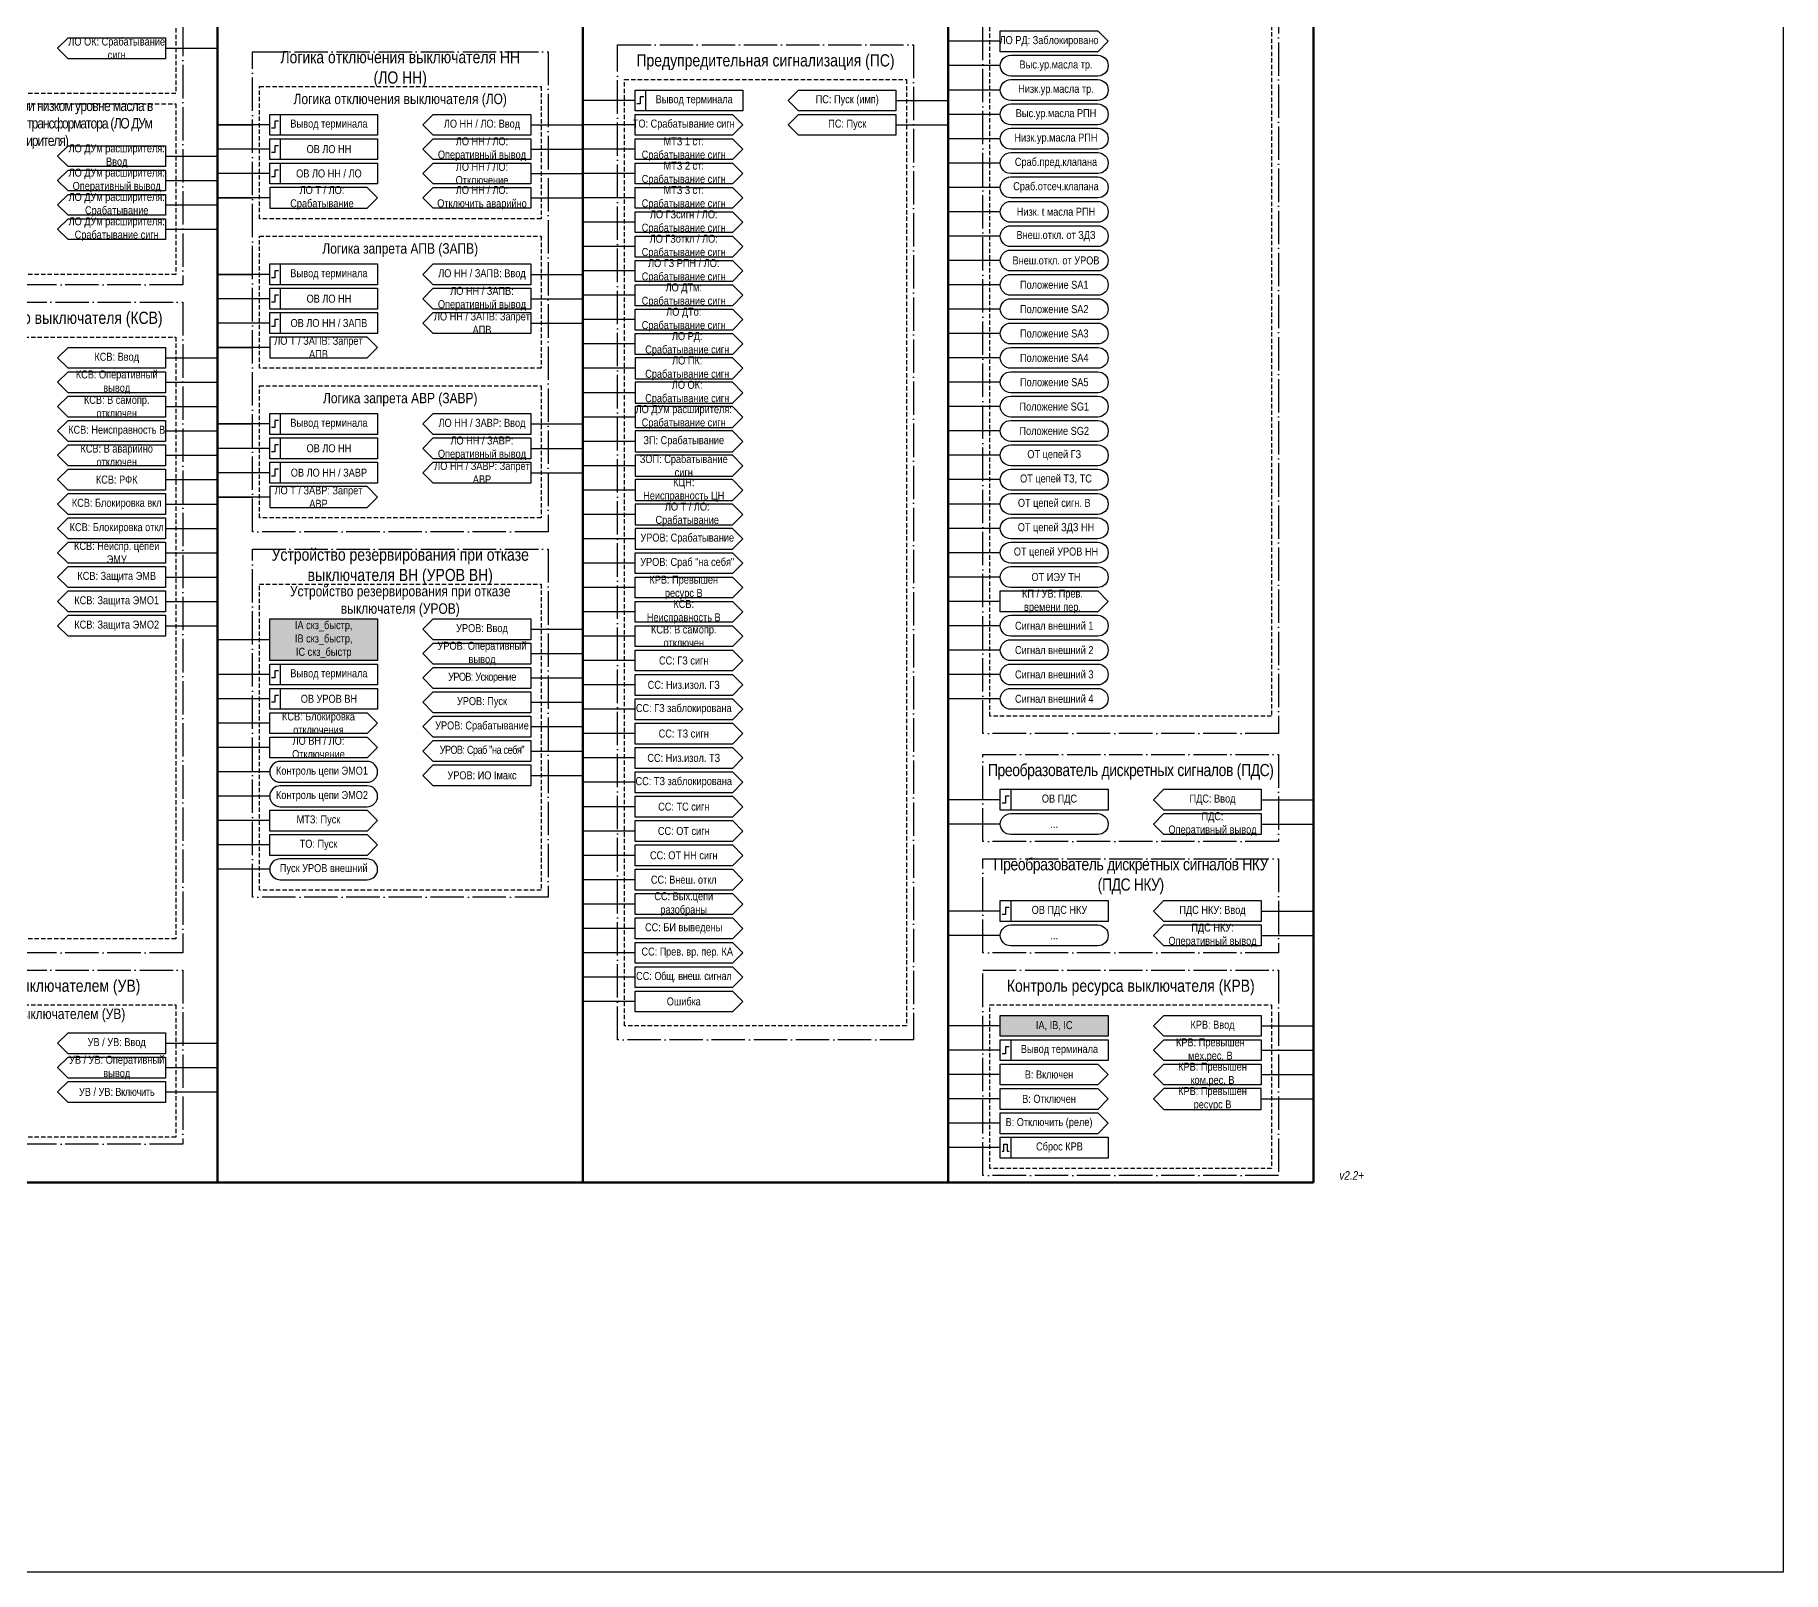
# Model space of a CAD drawing. Header units: millimetres. Extents: x -1595 to 2157, y 0 to 879.
# Drawn here: x 512 to 1015, y 0 to 442 of the extents above; entities that cross this region are included whole.
import ezdxf

# ---------------------------------------------------------------- set-up
doc = ezdxf.new("R2010")
doc.units = ezdxf.units.MM
doc.linetypes.add('ACAD_ISO04W100', pattern=[30, 24, -3, 0, -3])
doc.linetypes.add('штриховая2', pattern=[0.375, 0.25, -0.125])
doc.layers.add('TEXT', color=7, linetype='Continuous', lineweight=25)
doc.layers.add('Основная', color=7, linetype='Continuous')
doc.styles.add('2.5_Gost_RD', font='ARIALN.TTF', dxfattribs={"height": 2.5})
doc.styles.add('3.5_Gost_RD', font='ARIALN.TTF', dxfattribs={"height": 3.5})

msp = doc.modelspace()

# ---------------------------------------------------------------- hatches: boundary and pattern name
at = {"ltscale": 100, "true_color": 0x00cb62}
h = msp.add_hatch(color=112, dxfattribs=at)
h.dxf.hatch_style = 1
h.paths.add_polyline_path([(580, 274), (611, 274), (611, 262), (580, 262)])
h = msp.add_hatch(color=112, dxfattribs=at)
h.dxf.hatch_style = 1
h.paths.add_polyline_path([(790, 160), (821, 160), (821, 154), (790, 154)])

# ---------------------------------------------------------------- linework, layer by layer
at = {"lineweight": 100, "ltscale": 100}
for p, q in [((565, 744), (565, 112)), ((670, 744), (670, 112)), ((775, 744), (775, 112)), ((880, 580), (880, 112)), ((250, 112), (880, 112))]:
    msp.add_line(p, q, dxfattribs=at)
at = {"ltscale": 100}
for p, q in [((550, 438), (565, 438)), ((790, 440), (775, 440)), ((790, 433), (775, 433)), ((685, 423), (670, 423)), ((760, 423), (775, 423)), ((790, 426), (775, 426)), ((790, 419), (775, 419)), ((580, 416), (565, 416)), ((565, 416), (575, 416)), ((655, 416), (670, 416)), ((685, 416), (670, 416)), ((760, 416), (775, 416)), ((580, 409), (565, 409)), ((655, 409), (670, 409)), ((685, 409), (670, 409)), ((790, 412), (775, 412)), ((550, 407), (565, 407)), ((580, 402), (565, 402)), ((655, 402), (670, 402)), ((685, 402), (670, 402)), ((790, 405), (775, 405)), ((550, 400), (565, 400)), ((790, 398), (775, 398)), ((550, 393), (565, 393)), ((580, 395), (565, 395)), ((565, 395), (575, 395)), ((655, 395), (670, 395)), ((685, 395), (670, 395)), ((685, 388), (670, 388)), ((790, 391), (775, 391)), ((550, 386), (565, 386)), ((790, 384), (775, 384)), ((685, 381), (670, 381)), ((790, 377), (775, 377)), ((580, 373), (565, 373)), ((565, 373), (575, 373)), ((655, 373), (670, 373)), ((685, 374), (670, 374)), ((685, 367), (670, 367)), ((790, 370), (775, 370)), ((580, 366), (565, 366)), ((655, 366), (670, 366)), ((790, 363), (775, 363)), ((580, 359), (565, 359)), ((655, 359), (670, 359)), ((685, 360), (670, 360)), ((522, 352), (550, 352)), ((580, 352), (565, 352)), ((565, 352), (575, 352)), ((685, 353), (670, 353)), ((790, 356), (775, 356)), ((550, 349), (565, 349)), ((790, 349), (775, 349)), ((550, 346), (522, 346)), ((522, 345), (550, 345)), ((550, 342), (565, 342)), ((685, 346), (670, 346)), ((790, 342), (775, 342)), ((522, 338), (550, 338)), ((685, 339), (670, 339)), ((550, 332), (522, 332)), ((550, 335), (565, 335)), ((685, 332), (670, 332)), ((790, 335), (775, 335)), ((522, 331), (550, 331)), ((550, 328), (565, 328)), ((580, 330), (565, 330)), ((565, 330), (575, 330)), ((655, 330), (670, 330)), ((790, 328), (775, 328)), ((550, 325), (522, 325)), ((580, 323), (565, 323)), ((655, 323), (670, 323)), ((685, 325), (670, 325)), ((550, 318), (522, 318)), ((550, 321), (565, 321)), ((685, 318), (670, 318)), ((790, 321), (775, 321)), ((550, 314), (565, 314)), ((580, 316), (565, 316)), ((655, 316), (670, 316)), ((790, 314), (775, 314)), ((550, 311), (522, 311)), ((550, 307), (565, 307)), ((580, 309), (565, 309)), ((565, 309), (575, 309)), ((685, 311), (670, 311)), ((790, 307), (775, 307)), ((550, 304), (522, 304)), ((685, 304), (670, 304)), ((550, 297), (522, 297)), ((550, 300), (565, 300)), ((685, 297), (670, 297)), ((790, 300), (775, 300)), ((550, 293), (565, 293)), ((790, 293), (775, 293)), ((550, 290), (522, 290)), ((685, 290), (670, 290)), ((550, 283), (522, 283)), ((550, 286), (565, 286)), ((685, 283), (670, 283)), ((790, 286), (775, 286)), ((550, 279), (565, 279)), ((790, 279), (775, 279)), ((550, 276), (522, 276)), ((550, 272), (565, 272)), ((685, 276), (670, 276)), ((790, 272), (775, 272)), ((550, 269), (522, 269)), ((580, 268), (565, 268)), ((655, 271), (670, 271)), ((685, 269), (670, 269)), ((655, 264), (670, 264)), ((685, 262), (670, 262)), ((790, 265), (775, 265)), ((580, 258), (565, 258)), ((655, 257), (670, 257)), ((790, 258), (775, 258)), ((685, 255), (670, 255)), ((580, 251), (565, 251)), ((655, 250), (670, 250)), ((685, 248), (670, 248)), ((790, 251), (775, 251)), ((580, 244), (565, 244)), ((655, 243), (670, 243)), ((580, 237), (565, 237)), ((685, 241), (670, 241)), ((655, 236), (670, 236)), ((685, 234), (670, 234)), ((580, 230), (565, 230)), ((655, 229), (670, 229)), ((685, 227), (670, 227)), ((580, 223), (565, 223)), ((790, 222), (775, 222)), ((865, 222), (880, 222)), ((685, 220), (670, 220)), ((580, 216), (565, 216)), ((685, 213), (670, 213)), ((790, 215), (775, 215)), ((865, 215), (880, 215)), ((580, 209), (565, 209)), ((580, 202), (565, 202)), ((685, 206), (670, 206)), ((685, 199), (670, 199)), ((685, 192), (670, 192)), ((790, 190), (775, 190)), ((865, 190), (880, 190)), ((685, 185), (670, 185)), ((790, 183), (775, 183)), ((865, 183), (880, 183)), ((685, 178), (670, 178)), ((685, 171), (670, 171)), ((685, 164), (670, 164)), ((790, 157), (775, 157)), ((865, 157), (880, 157)), ((550, 152), (565, 152)), ((790, 150), (775, 150)), ((865, 150), (880, 150)), ((550, 145), (565, 145)), ((790, 143), (775, 143)), ((865, 143), (880, 143)), ((550, 138), (565, 138)), ((790, 136), (775, 136)), ((865, 136), (880, 136)), ((790, 129), (775, 129)), ((790, 122), (775, 122))]:
    msp.add_line(p, q, dxfattribs=at)
at = {"color": 3, "ltscale": 100}
msp.add_lwpolyline([(0, 841), (1015, 841), (1015, 0), (0, 0)], close=True, dxfattribs=at)
at = {"color": 251, "linetype": 'ACAD_ISO04W100', "lineweight": 30, "ltscale": 0.4, "true_color": 0x58595b}
for points in [[(785, 597), (870, 597), (870, 241), (785, 241)], [(470, 530), (555, 530), (555, 370), (470, 370)], [(680, 439), (765, 439), (765, 153), (680, 153)], [(575, 437), (660, 437), (660, 299), (575, 299)], [(470, 365), (555, 365), (555, 178), (470, 178)], [(575, 294), (660, 294), (660, 194), (575, 194)], [(785, 235), (870, 235), (870, 210), (785, 210)], [(785, 205), (870, 205), (870, 178), (785, 178)], [(470, 173), (555, 173), (555, 123), (470, 123)], [(785, 173), (870, 173), (870, 114), (785, 114)]]:
    msp.add_lwpolyline(points, close=True, dxfattribs=at)
at = {"linetype": 'штриховая2', "ltscale": 5}
for points in [[(787, 587), (868, 587), (868, 246), (787, 246)], [(472, 470), (553, 470), (553, 425), (472, 425)], [(682, 429), (763, 429), (763, 157), (682, 157)], [(577, 427), (658, 427), (658, 389), (577, 389)], [(472, 422), (553, 422), (553, 373), (472, 373)], [(577, 384), (658, 384), (658, 346), (577, 346)], [(472, 355), (553, 355), (553, 182), (472, 182)], [(577, 341), (658, 341), (658, 303), (577, 303)], [(577, 284), (658, 284), (658, 196), (577, 196)], [(472, 163), (553, 163), (553, 125), (472, 125)], [(787, 163), (868, 163), (868, 116), (787, 116)]]:
    msp.add_lwpolyline(points, close=True, dxfattribs=at)
at = {"ltscale": 100}
for points in [[(790, 443), (818, 443), (821, 440), (818, 437), (790, 437), (790, 443)], [(519, 438), (522, 441), (550, 441), (550, 435), (522, 435), (519, 438)], [(729, 423), (732, 426), (760, 426), (760, 420), (732, 420), (729, 423)], [(624, 416), (627, 419), (655, 419), (655, 413), (627, 413), (624, 416)], [(685, 419), (713, 419), (716, 416), (713, 413), (685, 413), (685, 419)], [(729, 416), (732, 419), (760, 419), (760, 413), (732, 413), (729, 416)], [(519, 407), (522, 410), (550, 410), (550, 404), (522, 404), (519, 407)], [(624, 409), (627, 412), (655, 412), (655, 406), (627, 406), (624, 409)], [(685, 412), (713, 412), (716, 409), (713, 406), (685, 406), (685, 412)], [(519, 400), (522, 403), (550, 403), (550, 397), (522, 397), (519, 400)], [(685, 405), (713, 405), (716, 402), (713, 399), (685, 399), (685, 405)], [(611, 395), (608, 398), (580, 398), (580, 392), (608, 392), (611, 395)], [(685, 398), (713, 398), (716, 395), (713, 392), (685, 392), (685, 398)], [(519, 393), (522, 396), (550, 396), (550, 390), (522, 390), (519, 393)], [(519, 386), (522, 389), (550, 389), (550, 383), (522, 383), (519, 386)], [(685, 391), (713, 391), (716, 388), (713, 385), (685, 385), (685, 391)], [(685, 384), (713, 384), (716, 381), (713, 378), (685, 378), (685, 384)], [(685, 377), (713, 377), (716, 374), (713, 371), (685, 371), (685, 377)], [(624, 373), (627, 376), (655, 376), (655, 370), (627, 370), (624, 373)], [(624, 366), (627, 369), (655, 369), (655, 363), (627, 363), (624, 366)], [(685, 370), (713, 370), (716, 367), (713, 364), (685, 364), (685, 370)], [(685, 363), (713, 363), (716, 360), (713, 357), (685, 357), (685, 363)], [(519, 349), (522, 352), (550, 352), (550, 346), (522, 346), (519, 349)], [(611, 352), (608, 355), (580, 355), (580, 349), (608, 349), (611, 352)], [(685, 356), (713, 356), (716, 353), (713, 350), (685, 350), (685, 356)], [(716, 346), (713, 349), (685, 349), (685, 343), (713, 343), (716, 346)], [(519, 342), (522, 345), (550, 345), (550, 339), (522, 339), (519, 342)], [(716, 339), (713, 342), (685, 342), (685, 336), (713, 336), (716, 339)], [(519, 335), (522, 338), (550, 338), (550, 332), (522, 332), (519, 335)], [(624, 330), (627, 333), (655, 333), (655, 327), (627, 327), (624, 330)], [(716, 332), (713, 335), (685, 335), (685, 329), (713, 329), (716, 332)], [(519, 328), (522, 331), (550, 331), (550, 325), (522, 325), (519, 328)], [(716, 325), (713, 328), (685, 328), (685, 322), (713, 322), (716, 325)], [(519, 321), (522, 324), (550, 324), (550, 318), (522, 318), (519, 321)], [(624, 323), (627, 326), (655, 326), (655, 320), (627, 320), (624, 323)], [(519, 314), (522, 317), (550, 317), (550, 311), (522, 311), (519, 314)], [(716, 318), (713, 321), (685, 321), (685, 315), (713, 315), (716, 318)], [(611, 309), (608, 312), (580, 312), (580, 306), (608, 306), (611, 309)], [(716, 311), (713, 314), (685, 314), (685, 308), (713, 308), (716, 311)], [(519, 307), (522, 310), (550, 310), (550, 304), (522, 304), (519, 307)], [(716, 304), (713, 307), (685, 307), (685, 301), (713, 301), (716, 304)], [(519, 300), (522, 303), (550, 303), (550, 297), (522, 297), (519, 300)], [(716, 297), (713, 300), (685, 300), (685, 294), (713, 294), (716, 297)], [(519, 293), (522, 296), (550, 296), (550, 290), (522, 290), (519, 293)], [(685, 293), (713, 293), (716, 290), (713, 287), (685, 287), (685, 293)], [(519, 286), (522, 289), (550, 289), (550, 283), (522, 283), (519, 286)], [(519, 279), (522, 282), (550, 282), (550, 276), (522, 276), (519, 279)], [(685, 286), (713, 286), (716, 283), (713, 280), (685, 280), (685, 286)], [(790, 282), (818, 282), (821, 279), (818, 276), (790, 276), (790, 282)], [(685, 279), (713, 279), (716, 276), (713, 273), (685, 273), (685, 279)], [(519, 272), (522, 275), (550, 275), (550, 269), (522, 269), (519, 272)], [(685, 272), (713, 272), (716, 269), (713, 266), (685, 266), (685, 272)], [(685, 265), (713, 265), (716, 262), (713, 259), (685, 259), (685, 265)], [(685, 258), (713, 258), (716, 255), (713, 252), (685, 252), (685, 258)], [(580, 247), (608, 247), (611, 244), (608, 241), (580, 241), (580, 247)], [(685, 251), (713, 251), (716, 248), (713, 245), (685, 245), (685, 251)], [(685, 244), (713, 244), (716, 241), (713, 238), (685, 238), (685, 244)], [(580, 240), (608, 240), (611, 237), (608, 234), (580, 234), (580, 240)], [(685, 237), (713, 237), (716, 234), (713, 231), (685, 231), (685, 237)], [(685, 230), (713, 230), (716, 227), (713, 224), (685, 224), (685, 230)], [(685, 223), (713, 223), (716, 220), (713, 217), (685, 217), (685, 223)], [(580, 219), (608, 219), (611, 216), (608, 213), (580, 213), (580, 219)], [(580, 212), (608, 212), (611, 209), (608, 206), (580, 206), (580, 212)], [(685, 216), (713, 216), (716, 213), (713, 210), (685, 210), (685, 216)], [(685, 209), (713, 209), (716, 206), (713, 203), (685, 203), (685, 209)], [(685, 202), (713, 202), (716, 199), (713, 196), (685, 196), (685, 202)], [(685, 195), (713, 195), (716, 192), (713, 189), (685, 189), (685, 195)], [(685, 188), (713, 188), (716, 185), (713, 182), (685, 182), (685, 188)], [(685, 181), (713, 181), (716, 178), (713, 175), (685, 175), (685, 181)], [(685, 174), (713, 174), (716, 171), (713, 168), (685, 168), (685, 174)], [(685, 167), (713, 167), (716, 164), (713, 161), (685, 161), (685, 167)], [(519, 138), (522, 141), (550, 141), (550, 135), (522, 135), (519, 138)]]:
    msp.add_lwpolyline(points, dxfattribs=at)
for points in [[(793, 430, -1), (793, 436), (818, 436, -1), (818, 430)], [(793, 423, -1), (793, 429), (818, 429, -1), (818, 423)], [(793, 416, -1), (793, 422), (818, 422, -1), (818, 416)], [(793, 409, -1), (793, 415), (818, 415, -1), (818, 409)], [(793, 402, -1), (793, 408), (818, 408, -1), (818, 402)], [(793, 395, -1), (793, 401), (818, 401, -1), (818, 395)], [(793, 388, -1), (793, 394), (818, 394, -1), (818, 388)], [(793, 381, -1), (793, 387), (818, 387, -1), (818, 381)], [(793, 374, -1), (793, 380), (818, 380, -1), (818, 374)], [(793, 367, -1), (793, 373), (818, 373, -1), (818, 367)], [(793, 360, -1), (793, 366), (818, 366, -1), (818, 360)], [(793, 353, -1), (793, 359), (818, 359, -1), (818, 353)], [(793, 346, -1), (793, 352), (818, 352, -1), (818, 346)], [(793, 339, -1), (793, 345), (818, 345, -1), (818, 339)], [(793, 332, -1), (793, 338), (818, 338, -1), (818, 332)], [(793, 325, -1), (793, 331), (818, 331, -1), (818, 325)], [(793, 318, -1), (793, 324), (818, 324, -1), (818, 318)], [(793, 311, -1), (793, 317), (818, 317, -1), (818, 311)], [(793, 304, -1), (793, 310), (818, 310, -1), (818, 304)], [(793, 297, -1), (793, 303), (818, 303, -1), (818, 297)], [(793, 290, -1), (793, 296), (818, 296, -1), (818, 290)], [(793, 283, -1), (793, 289), (818, 289, -1), (818, 283)], [(793, 269, -1), (793, 275), (818, 275, -1), (818, 269)], [(793, 262, -1), (793, 268), (818, 268, -1), (818, 262)], [(793, 255, -1), (793, 261), (818, 261, -1), (818, 255)], [(793, 248, -1), (793, 254), (818, 254, -1), (818, 248)], [(583, 227), (608, 227, 1), (608, 233), (583, 233, 1)], [(583, 220), (608, 220, 1), (608, 226), (583, 226, 1)], [(793, 212, -1), (793, 218), (818, 218, -1), (818, 212)], [(583, 199), (608, 199, 1), (608, 205), (583, 205, 1)], [(793, 180, -1), (793, 186), (818, 186, -1), (818, 180)]]:
    msp.add_lwpolyline(points, format="xyb", close=True, dxfattribs=at)
for points in [[(685, 426), (688, 426), (688, 420), (685, 420)], [(685, 426), (716, 426), (716, 420), (685, 420)], [(580, 419), (583, 419), (583, 413), (580, 413)], [(580, 419), (611, 419), (611, 413), (580, 413)], [(580, 412), (583, 412), (583, 406), (580, 406)], [(580, 412), (611, 412), (611, 406), (580, 406)], [(580, 405), (583, 405), (583, 399), (580, 399)], [(580, 405), (611, 405), (611, 399), (580, 399)], [(580, 376), (583, 376), (583, 370), (580, 370)], [(580, 376), (611, 376), (611, 370), (580, 370)], [(580, 369), (583, 369), (583, 363), (580, 363)], [(580, 369), (611, 369), (611, 363), (580, 363)], [(580, 362), (583, 362), (583, 356), (580, 356)], [(580, 362), (611, 362), (611, 356), (580, 356)], [(580, 333), (583, 333), (583, 327), (580, 327)], [(580, 333), (611, 333), (611, 327), (580, 327)], [(580, 326), (583, 326), (583, 320), (580, 320)], [(580, 326), (611, 326), (611, 320), (580, 320)], [(580, 319), (583, 319), (583, 313), (580, 313)], [(580, 319), (611, 319), (611, 313), (580, 313)], [(580, 274), (611, 274), (611, 262), (580, 262)], [(627, 274), (655, 274), (655, 268), (627, 268), (624, 271)], [(627, 267), (655, 267), (655, 261), (627, 261), (624, 264)], [(580, 261), (583, 261), (583, 255), (580, 255)], [(580, 261), (611, 261), (611, 255), (580, 255)], [(627, 260), (655, 260), (655, 254), (627, 254), (624, 257)], [(580, 254), (611, 254), (611, 248), (580, 248)], [(580, 254), (583, 254), (583, 248), (580, 248)], [(627, 253), (655, 253), (655, 247), (627, 247), (624, 250)], [(627, 246), (655, 246), (655, 240), (627, 240), (624, 243)], [(627, 239), (655, 239), (655, 233), (627, 233), (624, 236)], [(627, 232), (655, 232), (655, 226), (627, 226), (624, 229)], [(790, 225), (793, 225), (793, 219), (790, 219)], [(790, 225), (821, 225), (821, 219), (790, 219)], [(865, 225), (865, 219), (837, 219), (834, 222), (837, 225)], [(865, 218), (865, 212), (837, 212), (834, 215), (837, 218)], [(790, 193), (793, 193), (793, 187), (790, 187)], [(790, 193), (821, 193), (821, 187), (790, 187)], [(865, 193), (865, 187), (837, 187), (834, 190), (837, 193)], [(865, 186), (865, 180), (837, 180), (834, 183), (837, 186)], [(790, 160), (821, 160), (821, 154), (790, 154)], [(834, 157), (837, 160), (865, 160), (865, 154), (837, 154)], [(550, 155), (550, 149), (522, 149), (519, 152), (522, 155)], [(790, 153), (793, 153), (793, 147), (790, 147)], [(790, 153), (821, 153), (821, 147), (790, 147)], [(837, 147), (834, 150), (837, 153), (865, 153), (865, 147)], [(550, 148), (550, 142), (522, 142), (519, 145), (522, 148)], [(818, 140), (790, 140), (790, 146), (818, 146), (821, 143)], [(834, 143), (837, 146), (865, 146), (865, 140), (837, 140)], [(818, 133), (790, 133), (790, 139), (818, 139), (821, 136)], [(837, 133), (865, 133), (865, 139), (837, 139), (834, 136)], [(818, 126), (790, 126), (790, 132), (818, 132), (821, 129)], [(790, 125), (793, 125), (793, 119), (790, 119)], [(790, 125), (821, 125), (821, 119), (790, 119)]]:
    msp.add_lwpolyline(points, close=True, dxfattribs=at)
at = {"lineweight": 30, "ltscale": 100}
for points in [[(687.5, 424), (686.5, 424), (686.5, 422), (685.5, 422)], [(582.5, 417), (581.5, 417), (581.5, 415), (580.5, 415)], [(582.5, 410), (581.5, 410), (581.5, 408), (580.5, 408)], [(582.5, 403), (581.5, 403), (581.5, 401), (580.5, 401)], [(582.5, 374), (581.5, 374), (581.5, 372), (580.5, 372)], [(582.5, 367), (581.5, 367), (581.5, 365), (580.5, 365)], [(582.5, 360), (581.5, 360), (581.5, 358), (580.5, 358)], [(582.5, 331), (581.5, 331), (581.5, 329), (580.5, 329)], [(582.5, 324), (581.5, 324), (581.5, 322), (580.5, 322)], [(582.5, 317), (581.5, 317), (581.5, 315), (580.5, 315)], [(582.5, 259), (581.5, 259), (581.5, 257), (580.5, 257)], [(582.5, 252), (581.5, 252), (581.5, 250), (580.5, 250)], [(792.5, 223), (791.5, 223), (791.5, 221), (790.5, 221)], [(792.5, 191), (791.5, 191), (791.5, 189), (790.5, 189)], [(792.5, 151), (791.5, 151), (791.5, 149), (790.5, 149)], [(790.5, 121), (791, 121), (791, 123), (792, 123), (792, 121), (792.5, 121)]]:
    msp.add_lwpolyline(points, dxfattribs=at)
at = {"layer": 'Основная', "ltscale": 100}
for points in [[(655, 405), (655, 399), (627, 399), (624, 402), (627, 405)], [(655, 398), (655, 392), (627, 392), (624, 395), (627, 398)], [(655, 362), (655, 356), (627, 356), (624, 359), (627, 362)], [(655, 319), (655, 313), (627, 313), (624, 316), (627, 319)]]:
    msp.add_lwpolyline(points, close=True, dxfattribs=at)

# ---------------------------------------------------------------- texts
at = {"ltscale": 100, "attachment_point": 5, "style": '2.5_Gost_RD'}
for s, insert, char_height, width in [('ЛО ОК: Срабатывание сигн', (536, 438), 2.3, 28), ('\\A1;Выс.ур.масла тр.', (806, 433), 2.3, 31), ('\\A1;Низк.ур.масла тр.', (806, 426), 2.3, 29.7748), ('\\A1;Выс.ур.масла РПН', (806, 419), 2.3, 31), ('МТЗ 1 ст: Срабатывание сигн', (699, 409), 2.3, 27), ('\\A1;Низк.ур.масла РПН', (806, 412), 2.3, 29.7748), ('ЛО ДУм расширителя: Ввод', (536, 407), 2.3, 28), ('ЛО ДУм расширителя: Оперативный вывод', (536, 400), 2.3, 29.2608), ('МТЗ 2 ст: Срабатывание сигн', (699, 402), 2.3, 27), ('\\A1;Сраб.пред.клапана', (806, 405), 2.3, 31), ('МТЗ 3 ст: Срабатывание сигн', (699, 395), 2.3, 27), ('\\A1;Сраб.отсеч.клапана', (806, 398), 2.3, 31), ('ЛО ДУм расширителя: Срабатывание', (536, 393), 2.3, 28), ('\\A1;Низк. t масла РПН', (806, 391), 2.3, 29.7748), ('ЛО ДУм расширителя: Срабатывание сигн', (536, 386), 2.3, 28), ('ЛО ГЗсигн / ЛО: Срабатывание сигн', (699, 388), 2.3, 28), ('ЛО ГЗоткл / ЛО: Срабатывание сигн', (699, 381), 2.3, 28), ('Внеш.откл. от ЗДЗ', (806, 384), 2.3, 28.0147), ('ЛО ГЗ РПН / ЛО: Срабатывание сигн', (699, 374), 2.3, 28), ('Внеш.откл. от УРОВ', (806, 377), 2.3, 27.7551), ('ЛО ДТм: Срабатывание сигн', (699, 367), 2.3, 28), ('Положение SA1', (805.5, 370), 2.3, 31), ('ЛО ДТо: Срабатывание сигн', (699, 360), 2.3, 28), ('Положение SA2', (805.5, 363), 2.3, 31), ('Положение SA3', (805.5, 356), 2.3, 31), ('ЛО РД: Срабатывание сигн', (700, 353), 2.3, 26.9935), ('КСВ: Ввод', (536, 349), 2.3, 28), ('ЛО ПК: Срабатывание сигн', (700, 346), 2.3, 26.3225), ('Положение SA4', (805.5, 349), 2.3, 31), ('КСВ: Оперативный вывод', (536, 342), 2.3, 28), ('ЛО ОК: Срабатывание сигн', (700, 339), 2.3, 26.3224), ('Положение SA5', (805.5, 342), 2.3, 31), ('КСВ: В самопр. отключен', (536, 335), 2.3, 28), ('ЛО ДУм расширителя: Срабатывание сигн', (699, 332), 2.3, 28), ('Положение SG1', (805.5, 335), 2.3, 31), ('КСВ: Неисправность В', (536, 328), 2.3, 28), ('\\pt23;Положение SG2', (805.5, 328), 2.3, 31), ('КСВ: В аварийно отключен', (536, 321), 2.3, 28), ('ОТ цепей ГЗ', (805.5, 321), 2.3, 31), ('КСВ: РФК', (536, 314), 2.3, 28), ('КЦН: \\PНеисправность ЦН', (699, 311), 2.3, 28), ('КСВ: Блокировка вкл', (536, 307), 2.3, 28), ('\\pt11.5;ОТ цепей сигн. В', (805.5, 307), 2.3, 31), ('КСВ: Блокировка откл', (536, 300), 2.3, 28), ('ОТ цепей ЗДЗ НН', (806, 300), 2.3, 31), ('КСВ: Неиспр. цепей ЭМУ', (536, 293), 2.3, 28), ('ОТ цепей УРОВ НН', (806, 293), 2.3, 31), ('КСВ: Защита ЭМВ', (536, 286), 2.3, 28), ('ОТ ИЭУ ТН', (806, 286), 2.3, 31), ('КСВ: Защита ЭМО1', (536, 279), 2.3, 28), ('\\pt16.1;КСВ: Защита ЭМО2', (536, 272), 2.3, 28), ('УРОВ: Ввод', (641, 271), 2.3, 28), ('Сигнал внешний 1', (805.5, 272), 2.3, 31), ('УРОВ: Оперативный вывод', (641, 264), 2.3, 28), ('Сигнал внешний 2', (805.5, 265), 2.3, 31), ('СС: ГЗ сигн', (699, 262), 2.3, 28), ('{\\T0.9;УРОВ: Ускорение}', (641, 257), 2.3, 28), ('Сигнал внешний 3', (805.5, 258), 2.3, 31), ('УРОВ: Пуск', (641, 250), 2.3, 28), ('СС: Низ.изол. ГЗ', (699, 255), 2.3, 28), ('Сигнал внешний 4', (805.5, 251), 2.3, 31), ('УРОВ: Срабатывание', (641, 243), 2.3, 28), ('СС: ТЗ сигн', (699, 241), 2.3, 28), ('{\\T0.9;УРОВ: Сраб "на себя"}', (641, 236), 2.3, 28), ('СС: Низ.изол. ТЗ', (699, 234), 2.3, 28), ('СС: ТС сигн', (699, 220), 2.3, 28), ('ПДС: Ввод', (851, 222), 2.3, 28), ('ПДС: ^JОперативный вывод', (851, 215), 2.3, 28), ('СС: ОТ сигн', (699, 213), 2.3, 28), ('...', (805.5, 215), 2.3, 31), ('СС: ОТ НН сигн', (699, 206), 2.3, 28), ('СС: Внеш. откл', (699, 199), 2.3, 28), ('СС: Вых.цепи разобраны', (699, 192), 2.3, 28), ('ПДС НКУ: Ввод', (851, 190), 2.3, 28), ('СС: БИ выведены', (699, 185), 2.3, 28), ('ПДС НКУ: ^JОперативный вывод', (851, 183), 2.3, 28), ('...', (805.5, 183), 2.3, 31), ('КРВ: Ввод', (851, 157), 2.3, 28), ('УВ / УВ: Ввод', (536, 152), 2.3, 28), ('КРВ: Превышен мех.рес. В', (850.39, 150), 2.3, 29.22), ('УВ / УВ: Оперативный вывод', (536, 145), 2.3, 28), ('КРВ: Превышен ком.рес. В', (851, 143), 2.3, 28), ('В: Включен', (804, 143), 2.3, 28), ('В: Отключен', (804, 136), 2.3, 28), ('КРВ: Превышен ресурс В', (851, 136), 2.3, 28), ('В: Отключить (реле)', (804, 129), 2.3, 28), ('Сброс КРВ', (807, 122), 2.3, 28), ('{\\fArial Narrow|b0|i1|c204|p34;v2.2+}', (891, 114), 2.5, 24)]:
    msp.add_mtext(s, dxfattribs=dict(at, insert=insert, char_height=char_height, width=width))
at = {"color": 128, "ltscale": 100, "true_color": 0x0b6436, "attachment_point": 5, "style": '3.5_Gost_RD'}
for s, insert, char_height, width in [('Логика отключения выключателя НН (ЛО НН)', (617.5, 432), 3.5, 76.6201), ('Предупредительная сигнализация (ПС)', (722.5, 434), 3.5, 85), ('{\\T0.9;Логика отключения при низком уровне масла в \\T0.8;расширительном баке трансформатора (ЛО ДУм расширителя)}', (512.5, 416), 3, 81), ('Логика отключения выключателя (ЛО)', (617.5, 423), 3, 81), ('Логика запрета АПВ (ЗАПВ)', (617.5, 380), 3, 81), ('Контроль силового выключателя (КСВ)', (512.5, 360), 3.5, 85), ('Логика запрета АВР (ЗАВР)', (617.5, 337), 3, 81), ('Устройство резервирования при отказе выключателя ВН (УРОВ ВН)', (617.5, 289), 3.5, 85), ('Устройство резервирования при отказе выключателя (УРОВ)', (617.5, 279), 3, 81), ('{\\T0.95;Преобразователь дискретных сигналов (ПДС)}', (827.5, 230), 3.5, 85), ('{\\T0.95;Преобразователь дискретных сигналов НКУ (ПДС НКУ)}', (827.5, 200), 3.5, 85), ('Управление выключателем (УВ)', (512.5, 168), 3.5, 85), ('\\pt108.5;Контроль ресурса выключателя (КРВ)', (827.5, 168), 3.5, 85), ('Управление выключателем (УВ)', (512.5, 160), 3, 85)]:
    msp.add_mtext(s, dxfattribs=dict(at, insert=insert, char_height=char_height, width=width))
at = {"color": 0, "ltscale": 100, "char_height": 2.3, "width": 28, "attachment_point": 5, "style": '2.5_Gost_RD'}
for s, insert in [('{\\C256;Вывод терминала}', (597, 416)), ('{\\C256;Вывод терминала}', (597, 373)), ('{\\C256;Вывод терминала}', (597, 330)), ('{\\C256;УРОВ: Срабатывание}', (700, 297)), ('{\\C256;УРОВ: Сраб "на себя"}', (700, 290)), ('{\\C256;ОВ ПДС}', (807, 222)), ('{\\C256;ОВ ПДС НКУ}', (807, 190))]:
    msp.add_mtext(s, dxfattribs=dict(at, insert=insert))
at = {"layer": 'TEXT', "ltscale": 100, "char_height": 2.3, "attachment_point": 5, "style": '2.5_Gost_RD'}
for s, insert, width in [('ЛО РД: Заблокировано', (804, 440), 28), ('Вывод терминала', (702, 423), 28), ('ПС: Пуск (имп)', (746, 423), 28), ('ЛО НН / ЛО: Ввод', (641, 416), 28), ('ПС: Пуск', (746, 416), 28), ('ЛО НН / ЛО: Оперативный вывод', (641, 409), 28), ('ЛО НН / ЛО: Отключение ', (641, 402), 28), ('ЛО НН / ЛО: Отключить аварийно', (641, 395), 28.0617), ('ЛО НН / ЗАПВ: Ввод', (641, 373), 28), ('ЛО НН / ЗАПВ: Оперативный вывод', (641, 366), 28), ('ЛО НН / ЗАПВ: Запрет АПВ', (641, 359), 28), ('ЛО Т / ЗАПВ: Запрет АПВ', (594, 352), 28), ('ЛО НН / ЗАВР: Ввод', (641, 330), 28), ('ЛО НН / ЗАВР: Оперативный вывод', (641, 323), 28), ('ЛО НН / ЗАВР: Запрет АВР', (641, 316), 28), ('ЛО Т / ЗАВР: Запрет АВР', (594, 309), 28), ('ОТ цепей ТЗ, ТС', (806, 314), 31), ('ЛО Т / ЛО: Срабатывание', (700, 304), 28), ('Вывод терминала', (597, 258), 28), ('ОВ УРОВ ВН', (597, 251), 28), ('КСВ: Блокировка отключения', (594, 244), 28), ('ЛО ВН / ЛО: Отключение', (594, 237), 28), ('Контроль цепи ЭМО1', (595, 230), 28), ('УРОВ: ИО Iмакс', (641, 229), 28), ('Контроль цепи ЭМО2', (595, 223), 28), ('МТЗ: Пуск', (594, 216), 28), ('ТО: Пуск', (594, 209), 28), ('Пуск УРОВ внешний', (595.5, 202), 31), ('СС: {\\T0.95;Общ. внеш. сигнал}', (699, 171), 28), ('Вывод терминала', (807, 150), 28)]:
    msp.add_mtext(s, dxfattribs=dict(at, insert=insert, width=width))
at = {"layer": 'TEXT', "color": 0, "ltscale": 100, "char_height": 2.3, "attachment_point": 5, "style": '2.5_Gost_RD'}
for s, insert, width in [('{\\C256;ТО: Срабатывание сигн}', (699, 416), 28), ('{\\C256;ОВ ЛО НН}', (597, 409), 28), ('{\\C256;ОВ ЛО НН}', (597, 366), 28), ('{\\C256;ЗП: Срабатывание}', (699, 325), 28), ('{\\C256;ОВ ЛО НН}', (597, 323), 28), ('{\\C256;ЗОП: Срабатывание сигн}', (699, 318), 28), ('{\\C256;КРВ: Превышен ресурс В}', (699, 283), 28), ('{\\C256;КП / УВ: Прев. времени пер.}', (805, 279), 27.1297), ('{\\C256;КСВ: \\PНеисправность В}', (699, 276), 28), ('{\\C256;IA скз_быстр, \\PIB скз_быстр, \\PIC скз_быстр}', (595.5, 268), 31), ('{\\C256;КСВ: В самопр. отключен}', (699, 269), 28), ('{\\C256;СС: ГЗ заблокирована}', (699, 248), 28), ('{\\C256;СС: ТЗ заблокирована}', (699, 227), 28), ('{\\C256;СС: \\T0.95;П\\T1;рев. вр. пер. КА}', (700, 178), 28), ('{\\C256;Ошибка}', (699, 164), 28), ('{\\C256;IA, IB, IC}', (805.5, 157), 31), ('{\\C256;УВ / УВ\\T0.95;: Включить}', (536, 138), 28)]:
    msp.add_mtext(s, dxfattribs=dict(at, insert=insert, width=width))
at = {"layer": 'Основная', "color": 0, "ltscale": 100, "char_height": 2.3, "width": 28, "attachment_point": 5, "style": '2.5_Gost_RD'}
for s, insert in [('{\\C256;ОВ ЛО НН / ЛО}', (597, 402)), ('{\\C256;ЛО Т / ЛО: Срабатывание}', (595, 395)), ('{\\C256;ОВ ЛО НН / ЗАПВ}', (597, 359)), ('{\\C256;ОВ ЛО НН / ЗАВР}', (597, 316))]:
    msp.add_mtext(s, dxfattribs=dict(at, insert=insert))

doc.saveas('drawing.dxf')
